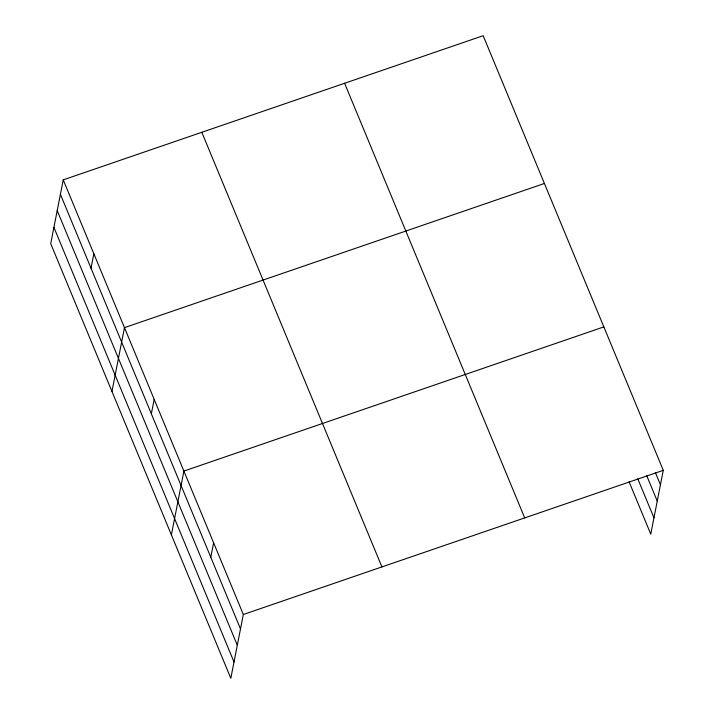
<?xml version="1.0" encoding="UTF-8"?>
<svg xmlns="http://www.w3.org/2000/svg" width="714" height="714" viewBox="0 0 714 714"><rect width="100%" height="100%" fill="white"/><g stroke="black" fill="none" stroke-linecap="round" stroke-linejoin="round"><path stroke-width="1.07" d="M63.234 179.866L50.721 243.67L230.818 678.3L243.331 614.504L63.234 179.866L483.182 35.7L663.279 470.33L650.766 534.134L629.114 481.879M91.017 268.205L93.855 253.756M111.955 391.442L124.468 327.646L544.416 183.471M151.35 413.808L154.188 399.358M171.387 534.875L183.9 471.07L603.848 326.905M210.782 557.232L213.62 542.783M243.331 614.504L663.279 470.33M655.354 472.489L660.45 484.779M646.634 475.453L657.255 501.067M637.825 478.916L653.962 517.846M344.603 83.279L524.701 517.909M201.821 132.295L381.919 566.925M60.404 194.315L240.493 628.945M57.209 210.603L237.298 645.233M53.916 227.382L234.013 662.012"/></g></svg>
